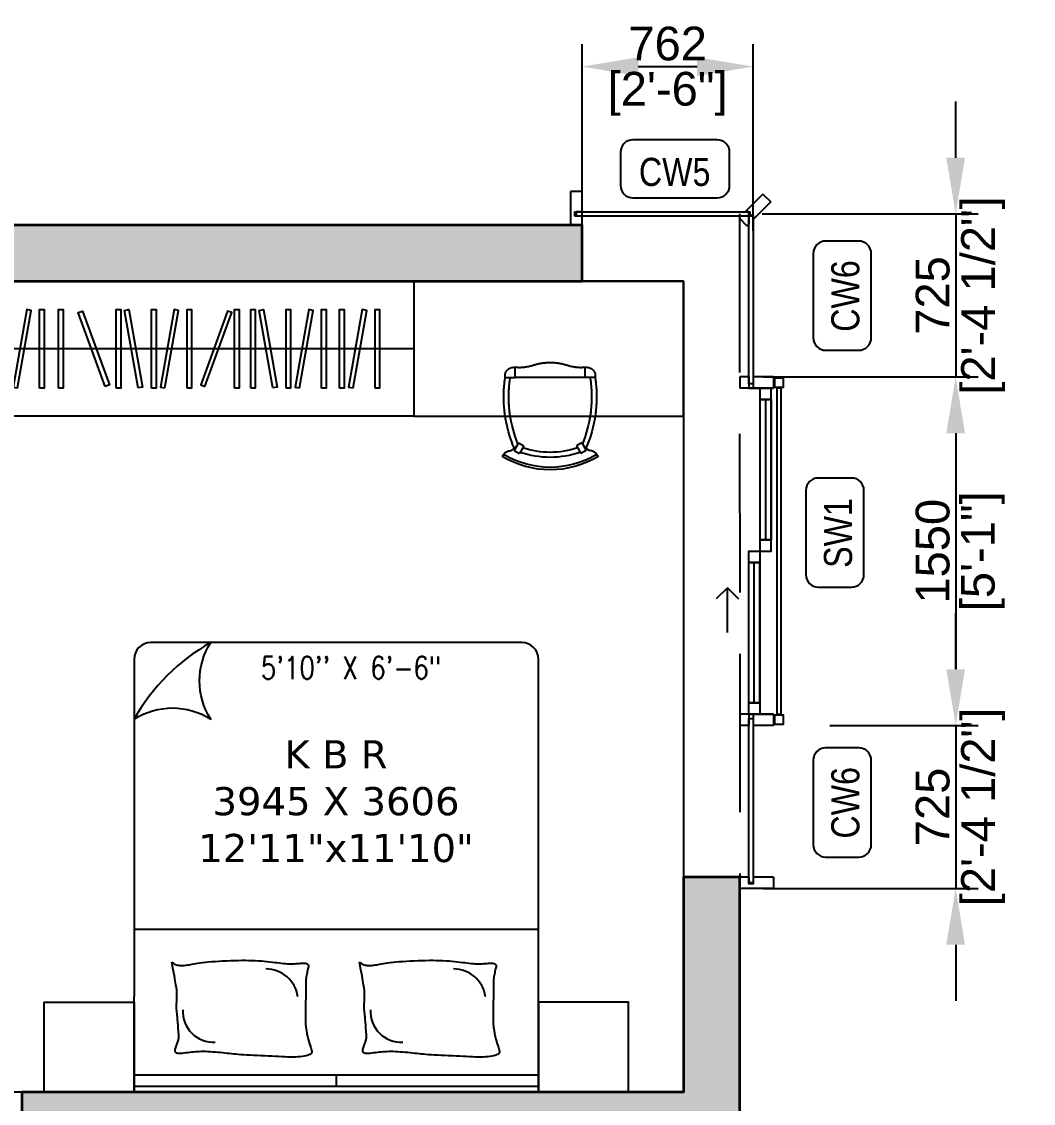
# Model space of a CAD drawing. Header units: millimetres. Extents: x 94643 to 134206, y 115494 to 180803.
# Drawn here: x 124881 to 129382, y 153081 to 157893 of the extents above; entities that cross this region are included whole.
import ezdxf
from ezdxf.enums import TextEntityAlignment as Align

# ---------------------------------------------------------------- set-up
doc = ezdxf.new("R2010")
doc.units = ezdxf.units.MM
doc.linetypes.add('3BHK  WEST_UN-2$0$2024-08-30_TOWER-C$0$HIDDEN', pattern=[9.525, 6.35, -3.175])
doc.linetypes.add('Hidden Line', pattern=[978.055558, 705.555558, -272.5])
for name, color, linetype in [('A-Bed Furniture', 253, 'Continuous'), ('A-Bed Side Table', 253, 'Continuous'), ('A-Dimensions', 4, 'Continuous'), ('A-Hatch', 252, 'Continuous'), ('A-KBR-01-Wardrobe', 253, 'Continuous'), ('A-Room Boundary', 44, 'Continuous'), ('A-Sofa Center  Table', 253, 'Continuous'), ('A-Study Table', 253, 'Continuous'), ('A-Study Table Chair', 253, 'Continuous'), ('A-Text Main', 44, 'Continuous'), ('A-Window', 4, 'Continuous')]:
    doc.layers.add(name, color=color, linetype=linetype)
doc.layers.add('A-Wall', color=240, linetype='Continuous', lineweight=35)
doc.styles.add('2024-08-29_TOWER-A$0$simplex-0.8', font='simplex.shx', dxfattribs={"width": 0.8})
doc.styles.add('3.5BHK EAST_UN-1$0$grid_text', font='verdana.ttf')
doc.styles.add('3BHK  WEST_UN-2$0$2024-08-30_TOWER-C$0$simplex-0.8', font='simplex.shx', dxfattribs={"width": 0.8})
doc.styles.add('ARIAL', font='ARIALN.TTF')
doc.styles.add('S', font='arial.ttf', dxfattribs={"height": 150})
doc.dimstyles.new('DIMSMALL', dxfattribs={"dimtxt": 150, "dimasz": 250, "dimexe": 100, "dimexo": 100, "dimgap": 25, "dimtad": 1, "dimdec": 0, "dimzin": 0, "dimdsep": 46, "dimtxsty": 'S', "dimcen": 0, "dimdle": 100, "dimclrd": 8, "dimclre": 8, "dimclrt": 256, "dimazin": 0, "dimtfac": 1, "dimtdec": 0, "dimtix": 1, "dimtmove": 0, "dimatfit": 3, "dimldrblk": '12_DatumFilled', "dimfxl": 1, "dimtolj": 1, "dimtzin": 0, "dimlwd": -1, "dimlwe": -1, "dimarcsym": 1})

# ---------------------------------------------------------------- blocks, each defined once
blk = doc.blocks.new('*D191')
at = {"layer": 'A-Dimensions', "color": 8, "transparency": 16777216}
for p, q in [((127374.4, 156962.5), (127374.4, 157792.7)), ((128136, 156962.5), (128136, 157792.7)), ((127624.4, 157692.7), (127886, 157692.7))]:
    blk.add_line(p, q, dxfattribs=at)
for points in [[(127624.4, 157734.4), (127624.4, 157651.1), (127374.4, 157692.7)], [(127886, 157734.4), (127886, 157651.1), (128136, 157692.7)]]:
    blk.add_solid(points, dxfattribs=at)
at = {"layer": 'Defpoints', "color": 0, "transparency": 16777216}
for p in [(128136, 157692.7), (127374.4, 156862.5), (128136, 156862.5)]:
    blk.add_point(p, dxfattribs=at)
at = {"layer": 'A-Dimensions', "lineweight": 30, "transparency": 16777216, "char_height": 150, "attachment_point": 5, "style": 'S'}
for s, insert in [('\\A1;762', (127755.2, 157794.3)), ('\\A1;[2\'-6"]', (127755.2, 157571.6))]:
    blk.add_mtext(s, dxfattribs=dict(at, insert=insert))
blk = doc.blocks.new('12_DatumFilled')
at = {"color": 8, "linetype": 'ByBlock'}
blk.add_solid([(0, 0.577), (-1, 0), (0, -0.577)], dxfattribs=at)
blk = doc.blocks.new('*D192')
at = {"layer": 'A-Dimensions', "color": 8, "transparency": 16777216}
for p, q in [((129036.7, 157287.4), (129036.7, 157537.4)), ((128175.6, 157037.4), (129136.7, 157037.4)), ((129036.7, 157037.4), (129036.7, 156312.1)), ((128181.1, 156312.1), (129136.7, 156312.1)), ((129036.7, 156062.1), (129036.7, 155812.1))]:
    blk.add_line(p, q, dxfattribs=at)
for points in [[(128995, 157287.4), (129078.3, 157287.4), (129036.7, 157037.4)], [(128995, 156062.1), (129078.3, 156062.1), (129036.7, 156312.1)]]:
    blk.add_solid(points, dxfattribs=at)
at = {"layer": 'Defpoints', "color": 0, "transparency": 16777216}
for p in [(128075.6, 157037.4), (128081.1, 156312.1), (129036.7, 156312.1)]:
    blk.add_point(p, dxfattribs=at)
at = {"layer": 'A-Dimensions', "lineweight": 30, "transparency": 16777216, "char_height": 150, "attachment_point": 5, "rotation": 90, "style": 'S'}
for s, insert in [('\\A1;[2\'-4 1/2"]', (129158.8, 156674.8)), ('\\A1;725', (128935.1, 156674.8))]:
    blk.add_mtext(s, dxfattribs=dict(at, insert=insert))
blk = doc.blocks.new('*D193')
at = {"layer": 'A-Dimensions', "color": 8, "transparency": 16777216}
for p, q in [((128477.4, 156312.1), (129136.7, 156312.1)), ((129036.7, 156062.1), (129036.7, 155012.1)), ((128477.4, 154762.1), (129136.7, 154762.1))]:
    blk.add_line(p, q, dxfattribs=at)
for points in [[(128995, 156062.1), (129078.3, 156062.1), (129036.7, 156312.1)], [(128995, 155012.1), (129078.3, 155012.1), (129036.7, 154762.1)]]:
    blk.add_solid(points, dxfattribs=at)
at = {"layer": 'Defpoints', "color": 0, "transparency": 16777216}
for p in [(128377.4, 156312.1), (128377.4, 154762.1), (129036.7, 154762.1)]:
    blk.add_point(p, dxfattribs=at)
at = {"layer": 'A-Dimensions', "lineweight": 30, "transparency": 16777216, "char_height": 150, "attachment_point": 5, "rotation": 90, "style": 'S'}
for s, insert in [('\\A1;1550', (128935.1, 155537.1)), ('\\A1;[5\'-1"]', (129157.8, 155537.1))]:
    blk.add_mtext(s, dxfattribs=dict(at, insert=insert))
blk = doc.blocks.new('*D206')
at = {"layer": 'A-Dimensions', "color": 8, "transparency": 16777216}
for p, q in [((129036.7, 155012.1), (129036.7, 155262.1)), ((128776, 154762.1), (129136.7, 154762.1)), ((129036.7, 154762.1), (129036.7, 154037.1)), ((128181.1, 154037.1), (129136.7, 154037.1)), ((129036.7, 153787.1), (129036.7, 153537.1))]:
    blk.add_line(p, q, dxfattribs=at)
for points in [[(128995, 155012.1), (129078.3, 155012.1), (129036.7, 154762.1)], [(128995, 153787.1), (129078.3, 153787.1), (129036.7, 154037.1)]]:
    blk.add_solid(points, dxfattribs=at)
at = {"layer": 'Defpoints', "color": 0, "transparency": 16777216}
for p in [(128676, 154762.1), (128081.1, 154037.1), (129036.7, 154037.1)]:
    blk.add_point(p, dxfattribs=at)
at = {"layer": 'A-Dimensions', "lineweight": 30, "transparency": 16777216, "char_height": 150, "attachment_point": 5, "rotation": 90, "style": 'S'}
for s, insert in [('\\A1;[2\'-4 1/2"]', (129158.8, 154399.6)), ('\\A1;725', (128935.1, 154399.6))]:
    blk.add_mtext(s, dxfattribs=dict(at, insert=insert))
blk = doc.blocks.new('3BHK  WEST_UN-2$0$2024-08-30_TOWER-C$0$STUDY TABLE CHAIR')
at = {"layer": 'A-Study Table Chair', "linetype": '3BHK  WEST_UN-2$0$2024-08-30_TOWER-C$0$HIDDEN', "ltscale": 0.1}
for p, q in [((-0.1555, 0.4111), (-0.1555, 0.4556)), ((0.1556, 0.4111), (0.1556, 0.4556)), ((-0.1999, 0.4111), (-0.1555, 0.4111)), ((-0.1555, 0.4111), (0.1556, 0.4111)), ((0.2001, 0.4111), (0.1556, 0.4111))]:
    blk.add_line(p, q, dxfattribs=at)
at = {"layer": 'A-Study Table Chair'}
for p, q in [((-0.1407, 0.1205), (-0.1601, 0.0868)), ((-0.1407, 0.1205), (-0.1166, 0.1066)), ((-0.1166, 0.1066), (-0.1361, 0.0729)), ((0.1408, 0.1205), (0.1168, 0.1066)), ((0.1168, 0.1066), (0.1362, 0.0729)), ((0.1408, 0.1205), (0.1603, 0.0868)), ((-0.1601, 0.0868), (-0.1361, 0.0729)), ((0.1603, 0.0868), (0.1362, 0.0729)), ((0.2129, 0.0621), (0.2143, 0.0597))]:
    blk.add_line(p, q, dxfattribs=at)
at = {"layer": 'A-Study Table Chair', "linetype": '3BHK  WEST_UN-2$0$2024-08-30_TOWER-C$0$HIDDEN', "ltscale": 0.1}
for centre, radius, start, end in [((-0.1629, 0.4185), 0.0378, 78.6583, 191.3417), ((-0.1365, 0.6309), 0.1764, 263.8312, 285.6961), ((0.0001, 0.2324), 0.2454, 68.7607, 111.2393), ((0.1367, 0.6309), 0.1764, 254.3039, 276.1688), ((0.1631, 0.4185), 0.0378, 348.6583, 101.3417), ((0.3729, 0.325), 0.5793, 171.4462, 187.5978), ((0.3729, 0.325), 0.557, 171.1022, 187.9028), ((-0.3726, 0.325), 0.557, 352.0972, 8.8978), ((-0.3726, 0.325), 0.5793, 352.4022, 8.5538)]:
    blk.add_arc(centre, radius, start, end, dxfattribs=at)
at = {"layer": 'A-Study Table Chair'}
for centre, radius, start, end in [((0.3729, 0.325), 0.5793, 187.5978, 203.7494), ((0.3729, 0.325), 0.557, 187.9028, 202.0547), ((-0.3726, 0.325), 0.557, 337.9453, 352.0972), ((-0.3726, 0.325), 0.5793, 336.2506, 352.4022), ((0.0001, 0.4667), 0.3889, 251.717, 288.283), ((-0.2058, 0.0575), 0.00864, 63.5361, 166.1654), ((0, 0.4148), 0.4148, 238.902, 301.1196), ((0, 0.4148), 0.4037, 239.9747, 300.0253), ((0.0001, 0.4667), 0.4111, 251.0753, 288.9247), ((0.2058, 0.0581), 0.00814, 29.3011, 117.8056)]:
    blk.add_arc(centre, radius, start, end, dxfattribs=at)
for points, knots in [([(-0.2102, 0.0649), (-0.2048, 0.0722), (-0.1961, 0.0837), (-0.179, 0.0843), (-0.1605, 0.0918), (-0.1515, 0.1042), (-0.1443, 0.1142)], [0, 0, 0, 0, 1.141957, 1.816294, 2.20041, 3.805403, 3.805403, 3.805403, 3.805403]), ([(0.21, 0.0651), (0.2047, 0.0722), (0.1963, 0.0837), (0.1793, 0.0842), (0.1608, 0.0918), (0.1519, 0.1042), (0.1446, 0.1142)], [0, 0, 0, 0, 1.119264, 1.793601, 2.177718, 3.782711, 3.782711, 3.782711, 3.782711])]:
    blk.add_open_spline(points, degree=3, knots=knots, dxfattribs=at)
blk = doc.blocks.new('3BHK  WEST_UN-3$0$hjjhykl')
at = {"layer": 'A-KBR-01-Wardrobe', "linetype": 'Continuous'}
for points in [[(15771930.5, 1053024.5), (15774675.5, 1053024.8), (15774675.5, 1052424.8), (15771930.5, 1052424.5)], [(15771985.1, 1052549.4), (15771985.1, 1052899.4), (15772005.1, 1052899.4), (15772005.1, 1052549.4)], [(15772088.8, 1052550.3), (15772028, 1052895), (15772047.7, 1052898.4), (15772108.5, 1052553.7)], [(15772148.6, 1052549.4), (15772148.6, 1052899.4), (15772168.6, 1052899.4), (15772168.6, 1052549.4)], [(15772211.5, 1052550.3), (15772272.3, 1052895), (15772252.6, 1052898.4), (15772191.8, 1052553.7)], [(15772309.7, 1052549.4), (15772309.7, 1052899.4), (15772329.7, 1052899.4), (15772329.7, 1052549.4)], [(15772360.7, 1052549.4), (15772360.7, 1052899.4), (15772329.1, 1052899.5), (15772329.1, 1052549.5)], [(15772393.6, 1052549.5), (15772393.6, 1052899.5), (15772413.6, 1052899.5), (15772413.6, 1052549.5)], [(15772583.4, 1052556.6), (15772480.7, 1052885.5), (15772499.5, 1052892.3), (15772602.2, 1052563.4)], [(15772633, 1052549.5), (15772633, 1052899.5), (15772653, 1052899.5), (15772653, 1052549.5)], [(15772686, 1052899.5), (15772706, 1052899.5), (15772706, 1052549.5)], [(15772789.6, 1052550.4), (15772728.8, 1052895.1), (15772748.5, 1052898.5), (15772809.3, 1052553.9)], [(15772849.4, 1052549.5), (15772849.4, 1052899.5), (15772869.4, 1052899.5), (15772869.4, 1052549.5)], [(15772912.3, 1052550.4), (15772973.1, 1052895.1), (15772953.4, 1052898.5), (15772892.6, 1052553.9)], [(15773010.5, 1052549.5), (15773010.5, 1052899.5), (15773030.5, 1052899.5), (15773030.5, 1052549.5)], [(15773095, 1052549.5), (15773095, 1052899.5), (15773115, 1052899.5), (15773115, 1052549.5)], [(15773301.9, 1052556.6), (15773182.2, 1052885.5), (15773201, 1052892.3), (15773320.7, 1052563.4)], [(15773351.4, 1052549.5), (15773351.4, 1052899.5), (15773371.4, 1052899.5), (15773371.4, 1052549.5)], [(15773448.7, 1052550.4), (15773387.9, 1052895.1), (15773407.6, 1052898.5), (15773468.4, 1052553.9)], [(15773508.5, 1052549.5), (15773508.5, 1052899.5), (15773528.5, 1052899.5), (15773528.5, 1052549.5)], [(15773568.2, 1052550.4), (15773629, 1052895.1), (15773609.3, 1052898.5), (15773548.5, 1052553.9)], [(15773666.4, 1052549.5), (15773666.4, 1052899.5), (15773686.4, 1052899.5), (15773686.4, 1052549.5)], [(15773746, 1052556.6), (15773865.7, 1052885.5), (15773846.9, 1052892.3), (15773727.2, 1052563.4)], [(15773878.1, 1052549.5), (15773878.1, 1052899.5), (15773898.1, 1052899.5), (15773898.1, 1052549.5)], [(15773949.9, 1052549.5), (15773949.9, 1052899.5), (15773969.9, 1052899.5), (15773969.9, 1052549.5)], [(15774047.3, 1052550.4), (15773986.5, 1052895.1), (15774006.2, 1052898.5), (15774066.9, 1052553.9)], [(15774107.1, 1052549.5), (15774107.1, 1052899.5), (15774127.1, 1052899.5), (15774127.1, 1052549.5)], [(15774166.7, 1052550.4), (15774227.5, 1052895.1), (15774207.8, 1052898.5), (15774147.1, 1052553.9)], [(15774265, 1052549.5), (15774265, 1052899.5), (15774285, 1052899.5), (15774285, 1052549.5)], [(15774345.1, 1052549.5), (15774345.1, 1052899.5), (15774365.1, 1052899.5), (15774365.1, 1052549.5)], [(15774404.8, 1052550.4), (15774465.6, 1052895.1), (15774445.9, 1052898.5), (15774385.1, 1052553.9)], [(15774503, 1052549.5), (15774503, 1052899.5), (15774523, 1052899.5), (15774523, 1052549.5)]]:
    blk.add_lwpolyline(points, close=True, dxfattribs=at)
blk.add_lwpolyline([(15774675.5, 1052724.4), (15771930.5, 1052724.4)], dxfattribs=at)
blk = doc.blocks.new('A$C9c57dff7')
at = {"layer": 'A-Window', "linetype": 'Continuous'}
for p, q in [((-1.3, 149.7), (-51.3, 149.7)), ((-51.3, 149.7), (-51.3, -0.3)), ((-1.3, 149.7), (-1.3, 59.7)), ((804.6, 138.1), (726.2, 59.7)), ((839.9, 102.8), (761.6, 24.4)), ((804.6, 138.1), (839.9, 102.8)), ((-26.3, 59.7), (-26.3, 39.7)), ((-1.3, 59.7), (-26.3, 59.7)), ((741.2, 59.7), (726.2, 59.7)), ((741.2, 59.7), (741.2, 39.7)), ((-1.3, 39.7), (-26.3, 39.7)), ((-1.3, 39.7), (-1.3, -0.3)), ((706.2, 39.7), (698.5, 32)), ((698.5, 32), (733.9, -3.3)), ((741.2, 39.7), (706.2, 39.7)), ((741.6, 4.4), (733.9, -3.3)), ((741.6, 39.4), (741.6, 4.4)), ((761.6, 39.4), (741.6, 39.4)), ((761.6, 39.4), (761.6, 24.4)), ((-1.3, -0.3), (-51.3, -0.3)), ((701.6, -0.5), (701.6, -0.5)), ((701.6, -0.5), (701.6, -0.5)), ((701.6, -675.3), (701.6, -725.3)), ((741.6, -675.3), (701.6, -675.3)), ((741.6, -675.3), (741.6, -725.3)), ((761.6, -675.3), (761.6, -725.3)), ((851.6, -675.3), (761.6, -675.3)), ((851.6, -675.3), (851.6, -725.3)), ((741.6, -725.3), (701.6, -725.3)), ((741.6, -725.3), (851.6, -725.3)), ((851.6, -725.3), (741.6, -725.3)), ((851.6, -725.3), (761.6, -725.3)), ((791.6, -775.3), (791.6, -1400.3)), ((816.6, -775.3), (816.6, -1400.3)), ((841.6, -775.3), (841.6, -1400.3)), ((741.6, -2125.3), (741.6, -1500.3)), ((766.6, -2125.3), (766.6, -1500.3)), ((791.6, -2125.3), (791.6, -1500.3)), ((646.6, -1612.8), (596.6, -1662.8)), ((646.6, -1812.8), (646.6, -1612.8)), ((646.6, -1612.8), (696.6, -1662.8)), ((701.6, -2175.3), (701.6, -2225.3)), ((741.6, -2175.3), (701.6, -2175.3)), ((741.6, -2175.3), (851.6, -2175.3)), ((851.6, -2175.3), (741.6, -2175.3)), ((741.6, -2175.3), (741.6, -2225.3)), ((761.6, -2175.3), (761.6, -2225.3)), ((851.6, -2175.3), (761.6, -2175.3)), ((851.6, -2175.3), (851.6, -2225.3)), ((741.6, -2225.3), (701.6, -2225.3)), ((851.6, -2225.3), (761.6, -2225.3)), ((701.6, -2900.4), (701.6, -2950.4)), ((741.6, -2900.4), (701.6, -2900.4)), ((741.6, -2900.4), (741.6, -2925.4)), ((761.6, -2925.4), (741.6, -2925.4)), ((761.6, -2900.4), (761.6, -2925.4)), ((851.6, -2900.4), (761.6, -2900.4)), ((851.6, -2900.4), (851.6, -2950.4)), ((851.6, -2950.4), (701.6, -2950.4))]:
    blk.add_line(p, q, dxfattribs=at)
at = {"layer": 'A-Window', "linetype": 'Hidden Line'}
blk.add_line((701.3, 49.7), (701.6, -2950.4), dxfattribs=at)
at = {"layer": 'A-Window', "linetype": 'Continuous', "flags": 128}
for points in [[(-31.3, 39.7), (-31.3, 59.7), (746.2, 59.7), (746.2, 39.7)], [(741.6, 44.4), (761.6, 44.4), (761.6, -705.3), (741.6, -705.3)], [(856.6, -720.3), (896.6, -720.3), (896.6, -680.3), (856.6, -680.3)], [(856.6, -720.3), (896.6, -720.3), (896.6, -680.3), (856.6, -680.3)], [(856.6, -720.3), (896.6, -720.3), (896.6, -680.3), (856.6, -680.3)], [(856.6, -720.3), (896.6, -720.3), (896.6, -680.3), (856.6, -680.3)], [(791.6, -725.3), (791.6, -775.3), (841.6, -775.3), (841.6, -725.3)], [(866.6, -2175.3), (886.6, -2175.3), (886.6, -725.3), (866.6, -725.3)], [(866.6, -2175.3), (886.6, -2175.3), (886.6, -725.3), (866.6, -725.3)], [(866.6, -2175.3), (886.6, -2175.3), (886.6, -725.3), (866.6, -725.3)], [(866.6, -2175.3), (886.6, -2175.3), (886.6, -725.3), (866.6, -725.3)], [(791.6, -775.3), (791.6, -1400.3), (841.6, -1400.3), (841.6, -775.3)], [(791.6, -1400.3), (791.6, -1450.3), (841.6, -1450.3), (841.6, -1400.3)], [(741.6, -1500.3), (741.6, -1450.3), (791.6, -1450.3), (791.6, -1500.3)], [(741.6, -2125.3), (741.6, -1500.3), (791.6, -1500.3), (791.6, -2125.3)], [(741.6, -2175.3), (741.6, -2125.3), (791.6, -2125.3), (791.6, -2175.3)], [(741.6, -2195.3), (761.6, -2195.3), (761.6, -2930.4), (741.6, -2930.4)], [(856.6, -2220.3), (896.6, -2220.3), (896.6, -2180.3), (856.6, -2180.3)], [(856.6, -2220.3), (896.6, -2220.3), (896.6, -2180.3), (856.6, -2180.3)], [(856.6, -2220.3), (896.6, -2220.3), (896.6, -2180.3), (856.6, -2180.3)], [(856.6, -2220.3), (896.6, -2220.3), (896.6, -2180.3), (856.6, -2180.3)]]:
    blk.add_lwpolyline(points, close=True, dxfattribs=at)
blk = doc.blocks.new('2024-08-29_TOWER-A$0$WNTG')
at = {"layer": 'A-Text Main'}
blk.add_lwpolyline([(-187.8, 246.2), (187.8, 246.2, -0.414214), (242.8, 191.2), (242.8, 43.3, -0.414214), (187.8, -11.7), (-187.8, -11.7, -0.414214), (-242.8, 43.3), (-242.8, 191.2, -0.414214)], format="xyb", close=True, dxfattribs=at)
at = {"layer": 'A-Text Main', "style": '2024-08-29_TOWER-A$0$simplex-0.8', "width": 0.8}
blk.add_attdef('WNTG', text='', height=150, dxfattribs=at).set_placement((-1.6, 43), align=Align.CENTER)
blk = doc.blocks.new('3BHK  WEST_UN-2$0$2024-08-30_TOWER-C$0$king size bed')
at = {"layer": 'A-Bed Furniture'}
for p, q in [((0.825, 2), (-0.825, 2)), ((-0.9, 1.925), (-0.9, 0.425)), ((0.9, 0), (0.9, 1.925)), ((-0.9, 0.725), (0.9, 0.725)), ((-0.9, 0), (-0.9, 0.425)), ((0.9, 0.075), (-0.9, 0.075)), ((0, 0.075), (0, 0.025)), ((0, 0.075), (0, 0.075))]:
    blk.add_line(p, q, dxfattribs=at)
blk.add_lwpolyline([(-0.9, 1.6586, -0.292894), (-0.5586, 1.6586, -0.292894), (-0.5586, 2, 0.136668)], format="xyb", close=True, dxfattribs=at)
for points in [[(-0.7317, 0.5787), (-0.7264, 0.5744), (-0.7213, 0.571), (-0.7162, 0.5684), (-0.7111, 0.5664), (-0.7061, 0.5651), (-0.7012, 0.5642), (-0.6963, 0.5637), (-0.6914, 0.5635), (-0.6866, 0.5634), (-0.6818, 0.5635), (-0.6768, 0.5638), (-0.6717, 0.5642), (-0.6663, 0.5648), (-0.6607, 0.5656), (-0.6547, 0.5665), (-0.6482, 0.5675), (-0.6412, 0.5687), (-0.6335, 0.5701), (-0.6252, 0.5715), (-0.6161, 0.573), (-0.606, 0.5745), (-0.595, 0.576), (-0.5828, 0.5775), (-0.5695, 0.5789), (-0.5549, 0.5803), (-0.5392, 0.5815), (-0.5227, 0.5827), (-0.5057, 0.5837), (-0.4883, 0.5846), (-0.4708, 0.5853), (-0.4535, 0.5858), (-0.4365, 0.5862), (-0.4202, 0.5864), (-0.4044, 0.5863), (-0.3893, 0.5861), (-0.3746, 0.5857), (-0.3605, 0.5852), (-0.3468, 0.5844), (-0.3335, 0.5835), (-0.3207, 0.5825), (-0.3082, 0.5813), (-0.2962, 0.58), (-0.2845, 0.5786), (-0.2734, 0.5772), (-0.2628, 0.5759), (-0.2528, 0.5746), (-0.2434, 0.5735), (-0.2347, 0.5725), (-0.2266, 0.5718), (-0.2191, 0.5712), (-0.2121, 0.5708), (-0.2053, 0.5707), (-0.1987, 0.5707), (-0.1922, 0.5708), (-0.1856, 0.5712), (-0.1788, 0.5716), (-0.1717, 0.5722), (-0.1644, 0.5728), (-0.1572, 0.5733), (-0.1503, 0.5736), (-0.1438, 0.5737), (-0.138, 0.5733), (-0.1331, 0.5723), (-0.1292, 0.5707), (-0.1265, 0.5684), (-0.125, 0.5655), (-0.1243, 0.5619), (-0.1245, 0.5577), (-0.1252, 0.5531), (-0.1263, 0.5481), (-0.1276, 0.5428), (-0.129, 0.5372), (-0.1303, 0.5313), (-0.1315, 0.5253), (-0.1326, 0.5192), (-0.1336, 0.5129), (-0.1344, 0.5065), (-0.135, 0.5), (-0.1355, 0.4935), (-0.1359, 0.4869), (-0.1361, 0.4802), (-0.1362, 0.4734), (-0.1361, 0.4661), (-0.1361, 0.4583), (-0.136, 0.4496), (-0.136, 0.4399), (-0.1361, 0.4291), (-0.1363, 0.4169), (-0.1366, 0.4031), (-0.137, 0.3881), (-0.1373, 0.3722), (-0.1376, 0.3556), (-0.1376, 0.3388), (-0.1372, 0.322), (-0.1365, 0.3055), (-0.1352, 0.2896), (-0.1333, 0.2747), (-0.1309, 0.2608), (-0.1281, 0.248), (-0.1252, 0.2361), (-0.1221, 0.2253), (-0.1191, 0.2155), (-0.1163, 0.2068), (-0.1137, 0.1992), (-0.1117, 0.1927), (-0.1101, 0.1871), (-0.1093, 0.1824), (-0.1091, 0.1785), (-0.1097, 0.1751), (-0.1113, 0.1723), (-0.1138, 0.1697), (-0.1175, 0.1675), (-0.1222, 0.1653), (-0.1281, 0.1633), (-0.135, 0.1615), (-0.1427, 0.1599), (-0.1514, 0.1585), (-0.1607, 0.1573), (-0.1708, 0.1564), (-0.1814, 0.1559), (-0.1926, 0.1556), (-0.2043, 0.1557), (-0.2165, 0.1559), (-0.2293, 0.1564), (-0.2427, 0.1571), (-0.2567, 0.1578), (-0.2713, 0.1586), (-0.2866, 0.1594), (-0.3025, 0.1602), (-0.3188, 0.1609), (-0.3353, 0.1617), (-0.3517, 0.1624), (-0.3678, 0.1632), (-0.3834, 0.164), (-0.3982, 0.1648), (-0.412, 0.1656), (-0.4246, 0.1665), (-0.4362, 0.1674), (-0.4469, 0.1684), (-0.457, 0.1694), (-0.4668, 0.1704), (-0.4763, 0.1715), (-0.486, 0.1725), (-0.4959, 0.1736), (-0.5062, 0.1747), (-0.517, 0.1757), (-0.5279, 0.1767), (-0.539, 0.1776), (-0.5501, 0.1784), (-0.561, 0.1791), (-0.5717, 0.1796), (-0.5819, 0.18), (-0.5916, 0.1802), (-0.6009, 0.1801), (-0.6099, 0.1799), (-0.6186, 0.1796), (-0.6271, 0.179), (-0.6355, 0.1783), (-0.6439, 0.1774), (-0.6524, 0.1765), (-0.6611, 0.1753), (-0.6697, 0.1742), (-0.6782, 0.1732), (-0.6862, 0.1724), (-0.6937, 0.1719), (-0.7004, 0.1719), (-0.7061, 0.1725), (-0.7107, 0.1738), (-0.714, 0.1758), (-0.7161, 0.1786), (-0.7172, 0.1819), (-0.7174, 0.1857), (-0.7169, 0.1898), (-0.7159, 0.1942), (-0.7145, 0.1987), (-0.7128, 0.2031), (-0.7112, 0.2074), (-0.7095, 0.2117), (-0.7078, 0.2158), (-0.7063, 0.2199), (-0.7048, 0.2239), (-0.7035, 0.228), (-0.7025, 0.2321), (-0.7017, 0.2362), (-0.7011, 0.2403), (-0.7009, 0.2446), (-0.7008, 0.249), (-0.701, 0.2536), (-0.7012, 0.2584), (-0.7016, 0.2634), (-0.7021, 0.2687), (-0.7025, 0.2744), (-0.703, 0.2803), (-0.7035, 0.2866), (-0.7039, 0.2931), (-0.7044, 0.2998), (-0.7049, 0.3066), (-0.7054, 0.3135), (-0.706, 0.3204), (-0.7066, 0.3273), (-0.7073, 0.3341), (-0.708, 0.3409), (-0.7088, 0.3476), (-0.7094, 0.3543), (-0.71, 0.361), (-0.7105, 0.3677), (-0.7108, 0.3745), (-0.7109, 0.3813), (-0.7108, 0.3882), (-0.7105, 0.3952), (-0.7101, 0.4023), (-0.7097, 0.4094), (-0.7093, 0.4165), (-0.7091, 0.4237), (-0.7089, 0.431), (-0.709, 0.4383), (-0.7094, 0.4457), (-0.7103, 0.4542), (-0.7116, 0.4646), (-0.7137, 0.4778), (-0.7166, 0.4949), (-0.7205, 0.5168), (-0.7255, 0.5444), (-0.7317, 0.5787)], [(0.1033, 0.5787), (0.1086, 0.5744), (0.1137, 0.571), (0.1188, 0.5684), (0.1239, 0.5664), (0.1289, 0.5651), (0.1338, 0.5642), (0.1387, 0.5637), (0.1436, 0.5635), (0.1484, 0.5634), (0.1532, 0.5635), (0.1582, 0.5638), (0.1633, 0.5642), (0.1687, 0.5648), (0.1743, 0.5656), (0.1803, 0.5665), (0.1868, 0.5675), (0.1938, 0.5687), (0.2015, 0.5701), (0.2098, 0.5715), (0.2189, 0.573), (0.229, 0.5745), (0.24, 0.576), (0.2522, 0.5775), (0.2655, 0.5789), (0.2801, 0.5803), (0.2958, 0.5815), (0.3123, 0.5827), (0.3293, 0.5837), (0.3467, 0.5846), (0.3642, 0.5853), (0.3815, 0.5858), (0.3985, 0.5862), (0.4148, 0.5864), (0.4306, 0.5863), (0.4457, 0.5861), (0.4604, 0.5857), (0.4745, 0.5852), (0.4882, 0.5844), (0.5015, 0.5835), (0.5143, 0.5825), (0.5268, 0.5813), (0.5388, 0.58), (0.5505, 0.5786), (0.5616, 0.5772), (0.5722, 0.5759), (0.5822, 0.5746), (0.5916, 0.5735), (0.6003, 0.5725), (0.6084, 0.5718), (0.6159, 0.5712), (0.6229, 0.5708), (0.6297, 0.5707), (0.6363, 0.5707), (0.6428, 0.5708), (0.6494, 0.5712), (0.6562, 0.5716), (0.6633, 0.5722), (0.6706, 0.5728), (0.6778, 0.5733), (0.6847, 0.5736), (0.6912, 0.5737), (0.697, 0.5733), (0.7019, 0.5723), (0.7058, 0.5707), (0.7085, 0.5684), (0.71, 0.5655), (0.7107, 0.5619), (0.7105, 0.5577), (0.7098, 0.5531), (0.7087, 0.5481), (0.7074, 0.5428), (0.706, 0.5372), (0.7047, 0.5313), (0.7035, 0.5253), (0.7024, 0.5192), (0.7014, 0.5129), (0.7006, 0.5065), (0.7, 0.5), (0.6995, 0.4935), (0.6991, 0.4869), (0.6989, 0.4802), (0.6988, 0.4734), (0.6989, 0.4661), (0.6989, 0.4583), (0.699, 0.4496), (0.699, 0.4399), (0.6989, 0.4291), (0.6987, 0.4169), (0.6984, 0.4031), (0.698, 0.3881), (0.6977, 0.3722), (0.6974, 0.3556), (0.6974, 0.3388), (0.6978, 0.322), (0.6985, 0.3055), (0.6998, 0.2896), (0.7017, 0.2747), (0.7041, 0.2608), (0.7069, 0.248), (0.7098, 0.2361), (0.7129, 0.2253), (0.7159, 0.2155), (0.7187, 0.2068), (0.7213, 0.1992), (0.7233, 0.1927), (0.7249, 0.1871), (0.7257, 0.1824), (0.7259, 0.1785), (0.7253, 0.1751), (0.7237, 0.1723), (0.7212, 0.1697), (0.7175, 0.1675), (0.7128, 0.1653), (0.7069, 0.1633), (0.7, 0.1615), (0.6923, 0.1599), (0.6836, 0.1585), (0.6743, 0.1573), (0.6642, 0.1564), (0.6536, 0.1559), (0.6424, 0.1556), (0.6307, 0.1557), (0.6185, 0.1559), (0.6057, 0.1564), (0.5923, 0.1571), (0.5783, 0.1578), (0.5637, 0.1586), (0.5484, 0.1594), (0.5325, 0.1602), (0.5162, 0.1609), (0.4997, 0.1617), (0.4833, 0.1624), (0.4672, 0.1632), (0.4516, 0.164), (0.4368, 0.1648), (0.423, 0.1656), (0.4104, 0.1665), (0.3988, 0.1674), (0.3881, 0.1684), (0.378, 0.1694), (0.3682, 0.1704), (0.3587, 0.1715), (0.349, 0.1725), (0.3391, 0.1736), (0.3288, 0.1747), (0.318, 0.1757), (0.3071, 0.1767), (0.296, 0.1776), (0.2849, 0.1784), (0.274, 0.1791), (0.2633, 0.1796), (0.2531, 0.18), (0.2434, 0.1802), (0.2341, 0.1801), (0.2251, 0.1799), (0.2164, 0.1796), (0.2079, 0.179), (0.1995, 0.1783), (0.1911, 0.1774), (0.1826, 0.1765), (0.1739, 0.1753), (0.1653, 0.1742), (0.1568, 0.1732), (0.1488, 0.1724), (0.1413, 0.1719), (0.1346, 0.1719), (0.1289, 0.1725), (0.1243, 0.1738), (0.121, 0.1758), (0.1189, 0.1786), (0.1178, 0.1819), (0.1176, 0.1857), (0.1181, 0.1898), (0.1191, 0.1942), (0.1205, 0.1987), (0.1222, 0.2031), (0.1238, 0.2074), (0.1255, 0.2117), (0.1272, 0.2158), (0.1287, 0.2199), (0.1302, 0.2239), (0.1315, 0.228), (0.1325, 0.2321), (0.1333, 0.2362), (0.1339, 0.2403), (0.1341, 0.2446), (0.1342, 0.249), (0.134, 0.2536), (0.1338, 0.2584), (0.1334, 0.2634), (0.1329, 0.2687), (0.1325, 0.2744), (0.132, 0.2803), (0.1315, 0.2866), (0.1311, 0.2931), (0.1306, 0.2998), (0.1301, 0.3066), (0.1296, 0.3135), (0.129, 0.3204), (0.1284, 0.3273), (0.1277, 0.3341), (0.127, 0.3409), (0.1262, 0.3476), (0.1256, 0.3543), (0.125, 0.361), (0.1245, 0.3677), (0.1242, 0.3745), (0.1241, 0.3813), (0.1242, 0.3882), (0.1245, 0.3952), (0.1249, 0.4023), (0.1253, 0.4094), (0.1257, 0.4165), (0.1259, 0.4237), (0.1261, 0.431), (0.126, 0.4383), (0.1256, 0.4457), (0.1247, 0.4542), (0.1234, 0.4646), (0.1213, 0.4778), (0.1184, 0.4949), (0.1145, 0.5168), (0.1095, 0.5444), (0.1033, 0.5787)], [(0.9, 0.025), (-0.9, 0.025)], [(-0.9, 0), (0.9, 0)]]:
    blk.add_lwpolyline(points, dxfattribs=at)
for centre, radius, start, end in [((-0.825, 1.925), 0.075, 90, 180), ((0.825, 1.925), 0.075, 360, 90), ((-0.3124, 0.406), 0.1418, 7.3413, 90.47), ((0.5226, 0.406), 0.1418, 7.3413, 90.47), ((-0.545, 0.3601), 0.1387, 177.3191, 272.6809), ((0.29, 0.3601), 0.1387, 177.3191, 272.6809)]:
    blk.add_arc(centre, radius, start, end, dxfattribs=at)
at = {"layer": 'A-Bed Furniture', "ltscale": 5, "insert": (-0.3357, 1.9373), "char_height": 0.1, "width": 1.163145, "attachment_point": 1, "style": '3BHK  WEST_UN-2$0$2024-08-30_TOWER-C$0$simplex-0.8'}
blk.add_mtext('5\'10\'\' X 6\'-6"', dxfattribs=at)
blk = doc.blocks.new('A$Cc487e11b')
at = {"layer": 'A-Sofa Center  Table'}
blk.add_lwpolyline([(400, 400), (0, 400), (0, 0), (400, 0)], close=True, dxfattribs=at)
blk = doc.blocks.new('Unit-3')
at = {"layer": 'A-Hatch', "linetype": 'Continuous'}
h = blk.add_hatch(color=256, dxfattribs=at)
h.dxf.hatch_style = 1
h.paths.add_polyline_path([(-11365, 8342.9), (-11365, 12449.9), (-8415, 12449.9), (-8415, 12199.9), (-11115, 12199.9), (-11115, 8542.8), (-7615.5, 8542.8), (-7615.5, 8342.8)])
h.paths.add_polyline_path([(-5855, 8342.8), (-5855, 12449.9), (-6685.1, 12449.9), (-6685.1, 12199.9), (-6055, 12199.9), (-6055, 8342.8)])
h.paths.add_polyline_path([(-4445, 12199.9), (-701.6, 12199.9), (-701.6, 12449.9), (-4445, 12449.9)])
h.paths.add_polyline_path([(-3194.8, 8343.3), (0, 8343.3), (0, 9550.2), (-250, 9550.2), (-250, 8593.4), (-3194.8, 8593.4)])
h.paths.add_polyline_path([(-11115, 7142.9), (-11365, 7142.9), (-11365, 0), (-8023, 0), (-8023, 250), (-11115.4, 250), (-11115.4, 4191), (-6163.4, 4191), (-6163.4, 4391), (-11115, 4391)])
at = {"layer": 'A-Room Boundary', "linetype": 'Continuous'}
blk.add_lwpolyline([(-4194.8, 12199.9), (-250, 12199.9), (-250, 8593.4), (-4194.8, 8593.4)], close=True, dxfattribs=at)
at = {"layer": 'A-Study Table', "ltscale": 600}
blk.add_lwpolyline([(-249.8, 11599.9), (-249.8, 12199.9), (-1449.8, 12199.9), (-1449.8, 11599.9)], close=True, dxfattribs=at)
at = {"layer": 'A-Wall'}
for points in [[(-4445, 12199.9), (-701.6, 12199.9), (-701.6, 12449.9), (-4445, 12449.9)], [(-3194.8, 8343.3), (0, 8343.3), (0, 9550.2), (-250, 9550.2), (-250, 8593.4), (-3194.8, 8593.4)]]:
    blk.add_lwpolyline(points, close=True, dxfattribs=at)
at = {"layer": 'A-Bed Furniture', "ltscale": 600, "xscale": 1000, "yscale": 1000, "zscale": 1000}
blk.add_blockref('3BHK  WEST_UN-2$0$2024-08-30_TOWER-C$0$king size bed', (-1794.8, 8593.4), dxfattribs=at)
at = {"layer": 'A-Bed Side Table', "linetype": 'Continuous', "xscale": -1, "rotation": 180}
blk.add_blockref('A$Cc487e11b', (-3094.8, 8993.4), dxfattribs=at)
at = {"layer": 'A-Bed Side Table', "linetype": 'Continuous', "rotation": 180}
blk.add_blockref('A$Cc487e11b', (-494.8, 8993.4), dxfattribs=at)
at = {"layer": 'A-KBR-01-Wardrobe', "ltscale": 600}
blk.add_blockref('3BHK  WEST_UN-3$0$hjjhykl', (-15776125.3, -1040824.6), dxfattribs=at)
at = {"layer": 'A-Study Table Chair', "ltscale": 600, "xscale": -1000, "yscale": 1000, "zscale": 1000}
blk.add_blockref('3BHK  WEST_UN-2$0$2024-08-30_TOWER-C$0$STUDY TABLE CHAIR', (-843.2, 11361.2), dxfattribs=at)
at = {"layer": 'A-Text Main'}
ref = blk.add_blockref('2024-08-29_TOWER-A$0$WNTG', (-287.7, 12817.4), dxfattribs=dict(at, xscale=-1, rotation=180))
ref.add_attrib('WNTG', 'CW5', dxfattribs={"height": 125, "style": 'ARIAL'}).set_placement((-289.3, 12624), align=Align.CENTER)
ref = blk.add_blockref('2024-08-29_TOWER-A$0$WNTG', (339.1, 12136.1), dxfattribs=dict(at, xscale=-1, rotation=270))
ref.add_attrib('WNTG', 'CW6', dxfattribs={"height": 125, "rotation": 90, "style": 'ARIAL'}).set_placement((532.5, 12134.5), align=Align.CENTER)
ref = blk.add_blockref('2024-08-29_TOWER-A$0$WNTG', (306.5, 11082.2), dxfattribs=dict(at, xscale=-1, rotation=270))
ref.add_attrib('WNTG', 'SW1', dxfattribs={"height": 125, "rotation": 90, "style": 'ARIAL'}).set_placement((499.9, 11080.6), align=Align.CENTER)
ref = blk.add_blockref('2024-08-29_TOWER-A$0$WNTG', (339.1, 9881.9), dxfattribs=dict(at, xscale=-1, rotation=270))
ref.add_attrib('WNTG', 'CW6', dxfattribs={"height": 125, "rotation": 90, "style": 'ARIAL'}).set_placement((532.5, 9880.3), align=Align.CENTER)
at = {"layer": 'A-Window'}
blk.add_blockref('A$C9c57dff7', (-701.6, 12449.9), dxfattribs=at)
at = {"layer": 'A-Text Main', "linetype": 'Continuous', "insert": (-1796.1, 9886.5), "char_height": 125, "width": 1453.819, "attachment_point": 5, "style": '3.5BHK EAST_UN-1$0$grid_text'}
blk.add_mtext('K B R\\P3945 X 3606\\P12\'11"x11\'10"', dxfattribs=at)

msp = doc.modelspace()

# ---------------------------------------------------------------- dimensions: what is measured, and where the dimension line sits
at = {"layer": 'A-Dimensions', "lineweight": 30}
dim = msp.add_linear_dim(base=(128136, 157692.7), p1=(127374.4, 156862.5), p2=(128136, 156862.5), dimstyle='DIMSMALL', override={"dimpost": '\\X'}, dxfattribs=at)
dim.commit()
dim.dimension.update_dxf_attribs({"geometry": '*D191', "text_midpoint": (127755.2, 157692.7)})
for base, p1, p2, picture, middle in [((129036.7, 156312.1), (128075.6, 157037.4), (128081.1, 156312.1), '*D192', (129036.7, 156674.8)), ((129036.7, 154762.1), (128377.4, 156312.1), (128377.4, 154762.1), '*D193', (129036.7, 155537.1)), ((129036.7, 154037.1), (128676, 154762.1), (128081.1, 154037.1), '*D206', (129036.7, 154399.6))]:
    dim = msp.add_linear_dim(base=base, p1=p1, p2=p2, angle=90, dimstyle='DIMSMALL', override={"dimpost": '\\X'}, dxfattribs=at)
    dim.commit()
    dim.dimension.update_dxf_attribs({"geometry": picture, "text_midpoint": middle})

# ---------------------------------------------------------------- next in the draw order: block references
at = {"linetype": 'Continuous'}
msp.add_blockref('Unit-3', (128075.8, 144537.8), dxfattribs=at)

doc.saveas('drawing.dxf')
